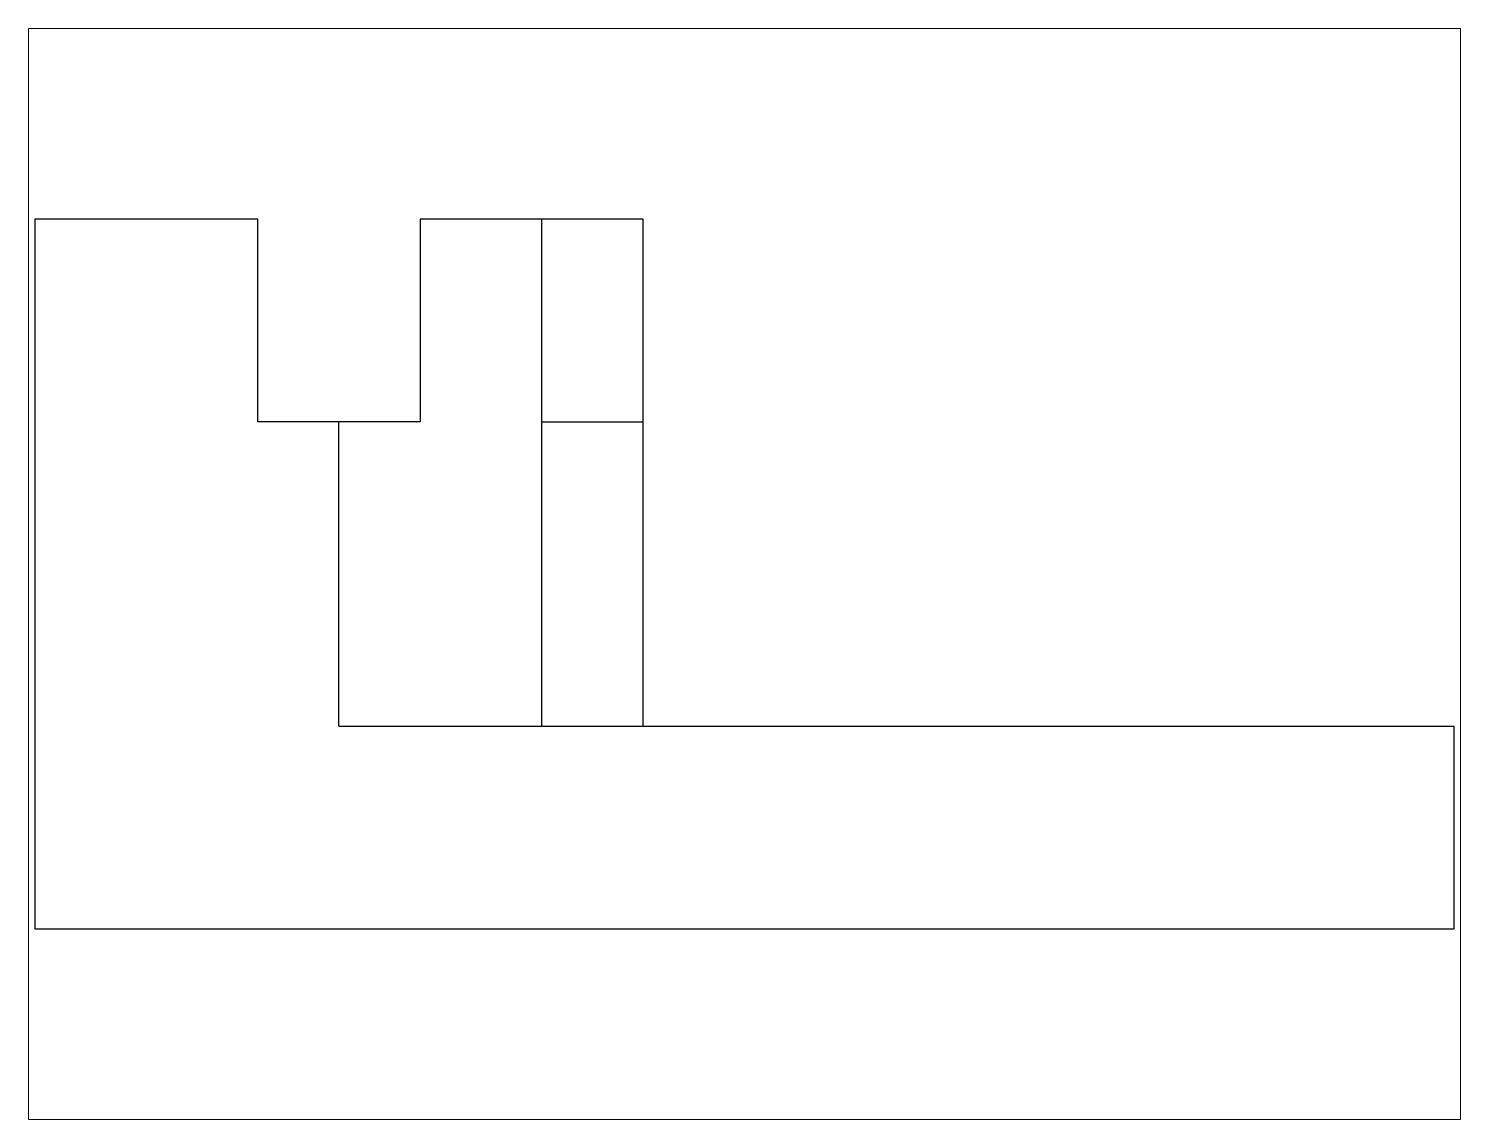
# Paper-space layout 'Layout1' of a CAD drawing. Header units: inches. Extents: x 1.05 to 9.45, y 0.8 to 7.2.
# The model-space entities are those that its viewports show. They can reach past a viewport. Long polylines and large blocks are cut down to what shows.
import ezdxf

# ---------------------------------------------------------------- set-up
doc = ezdxf.new("R2010")
doc.units = ezdxf.units.IN
doc.header["$MEASUREMENT"] = 0

msp = doc.modelspace()

# ---------------------------------------------------------------- linework, layer by layer
for p, q in [((11, 25), (11, 35)), ((19, 35), (19, 25)), ((25, 10), (25, 35)), ((30, 10), (30, 35)), ((19, 25), (11, 25)), ((15, 10), (15, 25)), ((25, 25), (30, 25)), ((15, 10), (70, 10))]:
    msp.add_line(p, q)
for points in [[(11, 35), (0, 35), (0, 0), (70, 0), (70, 10)], [(30, 35), (19, 35)]]:
    msp.add_lwpolyline(points)

psp = doc.layouts.get("Layout1")

# ---------------------------------------------------------------- viewports
at = {"layer": '0'}
psp.add_viewport(center=(5.25, 4), size=(8.4, 6.4), view_center_point=(35, 17.5), view_height=53.79643, dxfattribs=at)

doc.saveas('drawing.dxf')
